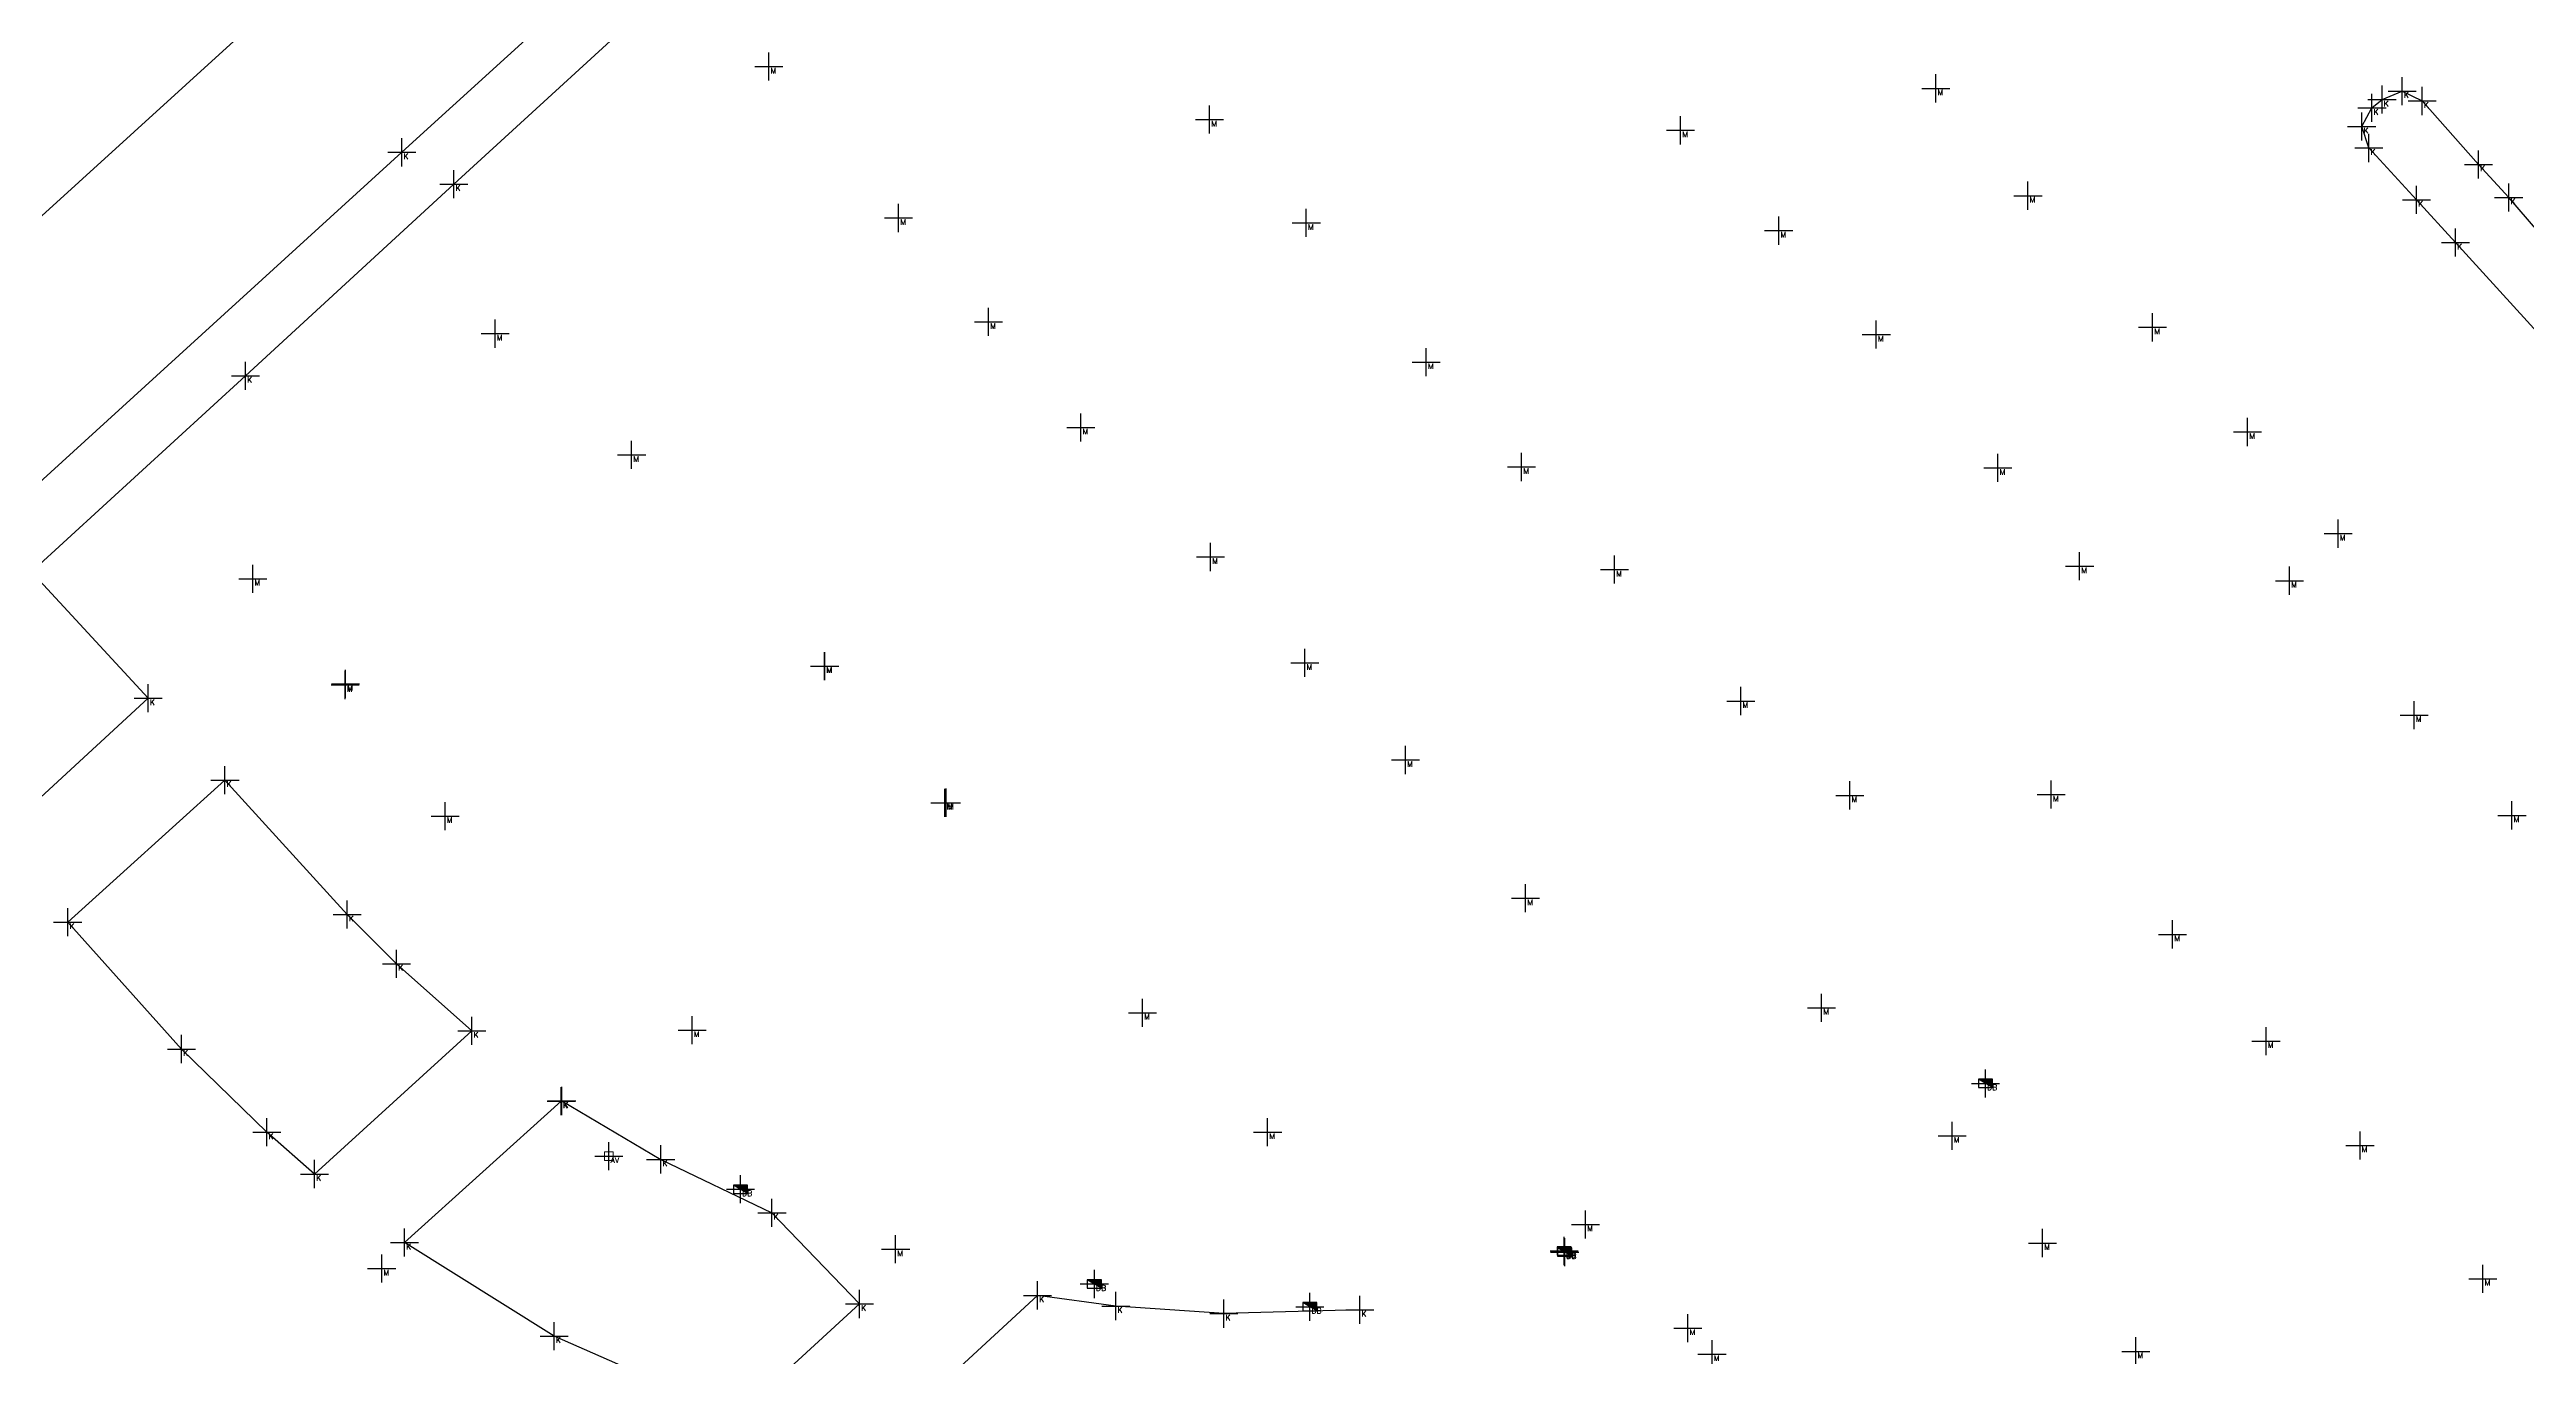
# Model space of a CAD drawing. Header units: metres. Extents: x 113488 to 113987, y 6281306 to 6282136.
# Drawn here: x 113809.7 to 113897.9, y 6281550.2 to 6281596.7 of the extents above; entities that cross this region are included whole.
import ezdxf
from ezdxf.enums import TextEntityAlignment as Align

# ---------------------------------------------------------------- set-up
doc = ezdxf.new("R2010")
doc.units = ezdxf.units.M
doc.header["$PDMODE"] = 2
doc.header["$PDSIZE"] = 0.5
doc.linetypes.add('HIDDEN2', pattern=[0.1875, 0.125, -0.0625])
for name, color, linetype in [('M-2VA', 7, 'Continuous'), ('M-3YTOR', 7, 'Continuous'), ('M-BEF-BRUNNAR-INMÄTT', 7, 'Continuous'), ('M-BEF-VA-V', 4, 'HIDDEN2'), ('M-BEF-VA-V-INMÄTT', 7, 'Continuous'), ('M-BEF-VÄGKANTSTÖD', 1, 'Continuous'), ('pntdesc', 1, 'Continuous')]:
    doc.layers.add(name, color=color, linetype=linetype)
doc.styles.get("Standard").update_dxf_attribs({"font": 'simplex8.shx'})

# ---------------------------------------------------------------- blocks, each defined once
blk = doc.blocks.new('meas')
at = {"color": 0}
blk.add_point((0, 0), dxfattribs=at)
at = {"layer": 'pntdesc'}
blk.add_attdef('PNTDESC', text='', height=1, dxfattribs=at).set_placement((0.3, -0.21), align=Align.TOP_LEFT)
blk = doc.blocks.new('BEF-DB')
blk.add_hatch(color=256).paths.add_polyline_path([(-0.25, 0.15), (0.25, -0.15), (0.25, 0.15)])
blk.add_line((0.25, -0.15), (-0.25, 0.15))
at = {"flags": 128}
blk.add_lwpolyline([(-0.25, 0.15), (-0.25, -0.15), (0.25, -0.15), (0.25, 0.15)], close=True, dxfattribs=at)
blk = doc.blocks.new('AV')
at = {"layer": 'M-BEF-VA-V', "linetype": 'Continuous', "lineweight": 0, "flags": 128}
blk.add_lwpolyline([(-0.15, 0.15), (-0.15, -0.15), (0.15, -0.15), (0.15, 0.15)], close=True, dxfattribs=at)

msp = doc.modelspace()

# ---------------------------------------------------------------- linework, layer by layer
at = {"layer": 'M-BEF-VÄGKANTSTÖD'}
for points in [[(113831.827, 6281620.645, 7.217), (113833.23, 6281621.035, 7.198), (113834.126, 6281620.471, 7.199), (113835.183, 6281615.72, 7.059), (113833.212, 6281612.398, 7.018), (113818.49, 6281599.012, 6.841), (113801.006, 6281583.115, 6.512), (113788.676, 6281571.883, 6.341)], [(113846.15, 6281611.996, 7.222), (113849.516, 6281608.316, 7.187), (113850.835, 6281609.514, 7.209), (113851.44, 6281611.528, 7.242), (113849.521, 6281613.027, 7.221), (113846.26, 6281613.031, 7.178), (113842.599, 6281611.524, 7.117), (113822.237, 6281593.018, 6.7), (113805.966, 6281578.213, 6.433), (113794.91, 6281568.164, 6.264), (113785.481, 6281559.584, 6.12), (113783.398, 6281556.652, 6.041), (113783.466, 6281554.148, 5.988), (113784.671, 6281552.041, 5.957), (113786.084, 6281551.369, 5.94), (113787.514, 6281551.917, 5.952), (113788.304, 6281552.687, 5.965), (113785.022, 6281556.352, 6.029), (113795.156, 6281565.586, 6.219), (113803.447, 6281573.137, 6.433), (113807.699, 6281568.502, 6.389)], [(113807.675, 6281568.505, 6.377), (113813.208, 6281573.595, 6.448), (113809.049, 6281578.088, 6.572), (113816.67, 6281585.067, 6.677), (113824.093, 6281591.887, 6.809), (113832.311, 6281599.42, 6.969)], [(113893.964, 6281591.331, 6.928), (113892.27, 6281593.173, 6.935), (113892.014, 6281593.937, 6.957), (113892.38, 6281594.598, 6.959), (113892.737, 6281594.894, 6.952), (113893.455, 6281595.198, 6.926), (113894.163, 6281594.846, 6.91), (113896.172, 6281592.586, 6.868)], [(113896.172, 6281592.586, 6.868), (113897.248, 6281591.412, 6.864)], [(113893.964, 6281591.331, 6.928), (113895.355, 6281589.806, 6.932)], [(113895.355, 6281589.806, 6.932), (113898.395, 6281586.481, 6.868), (113899.311, 6281586.015, 6.837), (113900.262, 6281586.619, 6.812), (113900.258, 6281586.642, 6.814), (113900.465, 6281587.4, 6.78), (113900.466, 6281587.42, 6.777), (113900.119, 6281588.079, 6.79), (113897.248, 6281591.412, 6.864)], [(113815.941, 6281570.68, 6.395), (113820.289, 6281565.899, 6.345), (113822.051, 6281564.144, 6.312), (113824.731, 6281561.759, 6.271), (113819.131, 6281556.665, 6.181), (113817.431, 6281558.15, 6.222), (113814.398, 6281561.112, 6.261), (113810.342, 6281565.625, 6.344), (113815.941, 6281570.68, 6.395)], [(113827.929, 6281559.263, 6.202), (113831.454, 6281557.186, 6.139), (113835.416, 6281555.285, 6.115), (113838.528, 6281552.041, 6.113), (113834.16, 6281548.033, 6.057), (113827.662, 6281550.897, 6.123), (113822.332, 6281554.225, 6.144), (113827.909, 6281559.254, 6.191)], [(113856.341, 6281551.834, 6.066), (113851.503, 6281551.696, 6.068), (113847.66, 6281551.967, 6.094), (113844.87, 6281552.348, 6.123), (113840.122, 6281547.964, 6.083), (113842.138, 6281545.816, 6.028), (113842.121, 6281545.804, 6.023)]]:
    msp.add_polyline3d(points, dxfattribs=at)

# ---------------------------------------------------------------- block references
at = {"layer": 'M-2VA', "color": 150}
ref = msp.add_blockref('meas', (113878.618, 6281559.889, 6.283), dxfattribs=dict(at, xscale=0.2, yscale=0.2, zscale=0.2))
ref.add_attrib('PNTDESC', 'DB', dxfattribs={"layer": 'pntdesc', "height": 0.2}).set_placement((113878.678, 6281559.847, 6.283), align=Align.TOP_LEFT)
at = {"layer": 'M-2VA', "color": 130}
ref = msp.add_blockref('meas', (113829.608, 6281557.299, 6.316), dxfattribs=dict(at, xscale=0.2, yscale=0.2, zscale=0.2))
ref.add_attrib('PNTDESC', 'AV', dxfattribs={"layer": 'pntdesc', "height": 0.2}).set_placement((113829.668, 6281557.257, 6.316), align=Align.TOP_LEFT)
at = {"layer": 'M-2VA', "color": 150}
ref = msp.add_blockref('meas', (113834.294, 6281556.123, 6.108), dxfattribs=dict(at, xscale=0.2, yscale=0.2, zscale=0.2))
ref.add_attrib('PNTDESC', 'DB', dxfattribs={"layer": 'pntdesc', "height": 0.2}).set_placement((113834.354, 6281556.081, 6.108), align=Align.TOP_LEFT)
ref = msp.add_blockref('meas', (113863.619, 6281553.927, 6.153), dxfattribs=dict(at, xscale=0.2, yscale=0.2, zscale=0.2))
ref.add_attrib('PNTDESC', 'DB', dxfattribs={"layer": 'pntdesc', "height": 0.2}).set_placement((113863.679, 6281553.885, 6.153), align=Align.TOP_LEFT)
ref = msp.add_blockref('meas', (113863.638, 6281553.887, 6.141), dxfattribs=dict(at, xscale=0.2, yscale=0.2, zscale=0.2))
ref.add_attrib('PNTDESC', 'DB', dxfattribs={"layer": 'pntdesc', "height": 0.2}).set_placement((113863.698, 6281553.845, 6.141), align=Align.TOP_LEFT)
ref = msp.add_blockref('meas', (113846.893, 6281552.752, 6.112), dxfattribs=dict(at, xscale=0.2, yscale=0.2, zscale=0.2))
ref.add_attrib('PNTDESC', 'DB', dxfattribs={"layer": 'pntdesc', "height": 0.2}).set_placement((113846.953, 6281552.71, 6.112), align=Align.TOP_LEFT)
ref = msp.add_blockref('meas', (113854.564, 6281551.941, 6.061), dxfattribs=dict(at, xscale=0.2, yscale=0.2, zscale=0.2))
ref.add_attrib('PNTDESC', 'DB', dxfattribs={"layer": 'pntdesc', "height": 0.2}).set_placement((113854.624, 6281551.899, 6.061), align=Align.TOP_LEFT)
at = {"layer": 'M-3YTOR', "color": 90}
ref = msp.add_blockref('meas', (113835.303, 6281596.069, 6.935), dxfattribs=dict(at, xscale=0.2, yscale=0.2, zscale=0.2))
ref.add_attrib('PNTDESC', 'M', dxfattribs={"layer": 'pntdesc', "height": 0.2}).set_placement((113835.363, 6281596.027, 6.935), align=Align.TOP_LEFT)
ref = msp.add_blockref('meas', (113876.852, 6281595.295, 6.972), dxfattribs=dict(at, xscale=0.2, yscale=0.2, zscale=0.2))
ref.add_attrib('PNTDESC', 'M', dxfattribs={"layer": 'pntdesc', "height": 0.2}).set_placement((113876.912, 6281595.253, 6.972), align=Align.TOP_LEFT)
at = {"layer": 'M-3YTOR', "color": 130}
ref = msp.add_blockref('meas', (113892.737, 6281594.894, 6.952), dxfattribs=dict(at, xscale=0.2, yscale=0.2, zscale=0.2))
ref.add_attrib('PNTDESC', 'K', dxfattribs={"layer": 'pntdesc', "height": 0.2}).set_placement((113892.797, 6281594.852, 6.952), align=Align.TOP_LEFT)
ref = msp.add_blockref('meas', (113893.455, 6281595.198, 6.926), dxfattribs=dict(at, xscale=0.2, yscale=0.2, zscale=0.2))
ref.add_attrib('PNTDESC', 'K', dxfattribs={"layer": 'pntdesc', "height": 0.2}).set_placement((113893.515, 6281595.156, 6.926), align=Align.TOP_LEFT)
ref = msp.add_blockref('meas', (113894.163, 6281594.846, 6.91), dxfattribs=dict(at, xscale=0.2, yscale=0.2, zscale=0.2))
ref.add_attrib('PNTDESC', 'K', dxfattribs={"layer": 'pntdesc', "height": 0.2}).set_placement((113894.223, 6281594.804, 6.91), align=Align.TOP_LEFT)
at = {"layer": 'M-3YTOR', "color": 90}
ref = msp.add_blockref('meas', (113850.995, 6281594.185, 6.9), dxfattribs=dict(at, xscale=0.2, yscale=0.2, zscale=0.2))
ref.add_attrib('PNTDESC', 'M', dxfattribs={"layer": 'pntdesc', "height": 0.2}).set_placement((113851.055, 6281594.143, 6.9), align=Align.TOP_LEFT)
at = {"layer": 'M-3YTOR', "color": 130}
ref = msp.add_blockref('meas', (113892.38, 6281594.598, 6.959), dxfattribs=dict(at, xscale=0.2, yscale=0.2, zscale=0.2))
ref.add_attrib('PNTDESC', 'K', dxfattribs={"layer": 'pntdesc', "height": 0.2}).set_placement((113892.44, 6281594.556, 6.959), align=Align.TOP_LEFT)
at = {"layer": 'M-3YTOR', "color": 90}
ref = msp.add_blockref('meas', (113867.762, 6281593.801, 6.928), dxfattribs=dict(at, xscale=0.2, yscale=0.2, zscale=0.2))
ref.add_attrib('PNTDESC', 'M', dxfattribs={"layer": 'pntdesc', "height": 0.2}).set_placement((113867.822, 6281593.759, 6.928), align=Align.TOP_LEFT)
at = {"layer": 'M-3YTOR', "color": 130}
ref = msp.add_blockref('meas', (113892.014, 6281593.937, 6.957), dxfattribs=dict(at, xscale=0.2, yscale=0.2, zscale=0.2))
ref.add_attrib('PNTDESC', 'K', dxfattribs={"layer": 'pntdesc', "height": 0.2}).set_placement((113892.074, 6281593.895, 6.957), align=Align.TOP_LEFT)
ref = msp.add_blockref('meas', (113892.27, 6281593.173, 6.935), dxfattribs=dict(at, xscale=0.2, yscale=0.2, zscale=0.2))
ref.add_attrib('PNTDESC', 'K', dxfattribs={"layer": 'pntdesc', "height": 0.2}).set_placement((113892.33, 6281593.131, 6.935), align=Align.TOP_LEFT)
ref = msp.add_blockref('meas', (113822.237, 6281593.018, 6.7), dxfattribs=dict(at, xscale=0.2, yscale=0.2, zscale=0.2))
ref.add_attrib('PNTDESC', 'K', dxfattribs={"layer": 'pntdesc', "height": 0.2}).set_placement((113822.297, 6281592.976, 6.7), align=Align.TOP_LEFT)
ref = msp.add_blockref('meas', (113896.172, 6281592.586, 6.868), dxfattribs=dict(at, xscale=0.2, yscale=0.2, zscale=0.2))
ref.add_attrib('PNTDESC', 'K', dxfattribs={"layer": 'pntdesc', "height": 0.2}).set_placement((113896.232, 6281592.544, 6.868), align=Align.TOP_LEFT)
ref = msp.add_blockref('meas', (113824.093, 6281591.887, 6.809), dxfattribs=dict(at, xscale=0.2, yscale=0.2, zscale=0.2))
ref.add_attrib('PNTDESC', 'K', dxfattribs={"layer": 'pntdesc', "height": 0.2}).set_placement((113824.153, 6281591.845, 6.809), align=Align.TOP_LEFT)
at = {"layer": 'M-3YTOR', "color": 90}
ref = msp.add_blockref('meas', (113880.133, 6281591.476, 6.904), dxfattribs=dict(at, xscale=0.2, yscale=0.2, zscale=0.2))
ref.add_attrib('PNTDESC', 'M', dxfattribs={"layer": 'pntdesc', "height": 0.2}).set_placement((113880.193, 6281591.434, 6.904), align=Align.TOP_LEFT)
at = {"layer": 'M-3YTOR', "color": 130}
ref = msp.add_blockref('meas', (113893.964, 6281591.331, 6.928), dxfattribs=dict(at, xscale=0.2, yscale=0.2, zscale=0.2))
ref.add_attrib('PNTDESC', 'K', dxfattribs={"layer": 'pntdesc', "height": 0.2}).set_placement((113894.024, 6281591.289, 6.928), align=Align.TOP_LEFT)
ref = msp.add_blockref('meas', (113897.248, 6281591.412, 6.864), dxfattribs=dict(at, xscale=0.2, yscale=0.2, zscale=0.2))
ref.add_attrib('PNTDESC', 'K', dxfattribs={"layer": 'pntdesc', "height": 0.2}).set_placement((113897.308, 6281591.37, 6.864), align=Align.TOP_LEFT)
at = {"layer": 'M-3YTOR', "color": 90}
ref = msp.add_blockref('meas', (113839.921, 6281590.682, 6.825), dxfattribs=dict(at, xscale=0.2, yscale=0.2, zscale=0.2))
ref.add_attrib('PNTDESC', 'M', dxfattribs={"layer": 'pntdesc', "height": 0.2}).set_placement((113839.981, 6281590.64, 6.825), align=Align.TOP_LEFT)
ref = msp.add_blockref('meas', (113854.44, 6281590.508, 6.852), dxfattribs=dict(at, xscale=0.2, yscale=0.2, zscale=0.2))
ref.add_attrib('PNTDESC', 'M', dxfattribs={"layer": 'pntdesc', "height": 0.2}).set_placement((113854.5, 6281590.466, 6.852), align=Align.TOP_LEFT)
ref = msp.add_blockref('meas', (113871.258, 6281590.231, 6.867), dxfattribs=dict(at, xscale=0.2, yscale=0.2, zscale=0.2))
ref.add_attrib('PNTDESC', 'M', dxfattribs={"layer": 'pntdesc', "height": 0.2}).set_placement((113871.318, 6281590.189, 6.867), align=Align.TOP_LEFT)
at = {"layer": 'M-3YTOR', "color": 130}
ref = msp.add_blockref('meas', (113895.355, 6281589.806, 6.932), dxfattribs=dict(at, xscale=0.2, yscale=0.2, zscale=0.2))
ref.add_attrib('PNTDESC', 'K', dxfattribs={"layer": 'pntdesc', "height": 0.2}).set_placement((113895.415, 6281589.764, 6.932), align=Align.TOP_LEFT)
at = {"layer": 'M-3YTOR', "color": 90}
ref = msp.add_blockref('meas', (113843.123, 6281586.983, 6.759), dxfattribs=dict(at, xscale=0.2, yscale=0.2, zscale=0.2))
ref.add_attrib('PNTDESC', 'M', dxfattribs={"layer": 'pntdesc', "height": 0.2}).set_placement((113843.183, 6281586.941, 6.759), align=Align.TOP_LEFT)
ref = msp.add_blockref('meas', (113825.558, 6281586.567, 6.733), dxfattribs=dict(at, xscale=0.2, yscale=0.2, zscale=0.2))
ref.add_attrib('PNTDESC', 'M', dxfattribs={"layer": 'pntdesc', "height": 0.2}).set_placement((113825.618, 6281586.525, 6.733), align=Align.TOP_LEFT)
ref = msp.add_blockref('meas', (113874.733, 6281586.535, 6.806), dxfattribs=dict(at, xscale=0.2, yscale=0.2, zscale=0.2))
ref.add_attrib('PNTDESC', 'M', dxfattribs={"layer": 'pntdesc', "height": 0.2}).set_placement((113874.793, 6281586.493, 6.806), align=Align.TOP_LEFT)
ref = msp.add_blockref('meas', (113884.568, 6281586.793, 6.827), dxfattribs=dict(at, xscale=0.2, yscale=0.2, zscale=0.2))
ref.add_attrib('PNTDESC', 'M', dxfattribs={"layer": 'pntdesc', "height": 0.2}).set_placement((113884.628, 6281586.751, 6.827), align=Align.TOP_LEFT)
ref = msp.add_blockref('meas', (113858.707, 6281585.552, 6.748), dxfattribs=dict(at, xscale=0.2, yscale=0.2, zscale=0.2))
ref.add_attrib('PNTDESC', 'M', dxfattribs={"layer": 'pntdesc', "height": 0.2}).set_placement((113858.767, 6281585.51, 6.748), align=Align.TOP_LEFT)
at = {"layer": 'M-3YTOR', "color": 130}
ref = msp.add_blockref('meas', (113816.67, 6281585.067, 6.677), dxfattribs=dict(at, xscale=0.2, yscale=0.2, zscale=0.2))
ref.add_attrib('PNTDESC', 'K', dxfattribs={"layer": 'pntdesc', "height": 0.2}).set_placement((113816.73, 6281585.025, 6.677), align=Align.TOP_LEFT)
at = {"layer": 'M-3YTOR', "color": 90}
ref = msp.add_blockref('meas', (113846.41, 6281583.226, 6.687), dxfattribs=dict(at, xscale=0.2, yscale=0.2, zscale=0.2))
ref.add_attrib('PNTDESC', 'M', dxfattribs={"layer": 'pntdesc', "height": 0.2}).set_placement((113846.47, 6281583.184, 6.687), align=Align.TOP_LEFT)
ref = msp.add_blockref('meas', (113887.949, 6281583.068, 6.764), dxfattribs=dict(at, xscale=0.2, yscale=0.2, zscale=0.2))
ref.add_attrib('PNTDESC', 'M', dxfattribs={"layer": 'pntdesc', "height": 0.2}).set_placement((113888.009, 6281583.026, 6.764), align=Align.TOP_LEFT)
ref = msp.add_blockref('meas', (113830.42, 6281582.253, 6.65), dxfattribs=dict(at, xscale=0.2, yscale=0.2, zscale=0.2))
ref.add_attrib('PNTDESC', 'M', dxfattribs={"layer": 'pntdesc', "height": 0.2}).set_placement((113830.48, 6281582.211, 6.65), align=Align.TOP_LEFT)
ref = msp.add_blockref('meas', (113862.103, 6281581.823, 6.704), dxfattribs=dict(at, xscale=0.2, yscale=0.2, zscale=0.2))
ref.add_attrib('PNTDESC', 'M', dxfattribs={"layer": 'pntdesc', "height": 0.2}).set_placement((113862.163, 6281581.781, 6.704), align=Align.TOP_LEFT)
ref = msp.add_blockref('meas', (113879.06, 6281581.788, 6.717), dxfattribs=dict(at, xscale=0.2, yscale=0.2, zscale=0.2))
ref.add_attrib('PNTDESC', 'M', dxfattribs={"layer": 'pntdesc', "height": 0.2}).set_placement((113879.12, 6281581.746, 6.717), align=Align.TOP_LEFT)
ref = msp.add_blockref('meas', (113891.173, 6281579.451, 6.7), dxfattribs=dict(at, xscale=0.2, yscale=0.2, zscale=0.2))
ref.add_attrib('PNTDESC', 'M', dxfattribs={"layer": 'pntdesc', "height": 0.2}).set_placement((113891.233, 6281579.409, 6.7), align=Align.TOP_LEFT)
ref = msp.add_blockref('meas', (113851.027, 6281578.621, 6.616), dxfattribs=dict(at, xscale=0.2, yscale=0.2, zscale=0.2))
ref.add_attrib('PNTDESC', 'M', dxfattribs={"layer": 'pntdesc', "height": 0.2}).set_placement((113851.087, 6281578.579, 6.616), align=Align.TOP_LEFT)
ref = msp.add_blockref('meas', (113865.41, 6281578.171, 6.619), dxfattribs=dict(at, xscale=0.2, yscale=0.2, zscale=0.2))
ref.add_attrib('PNTDESC', 'M', dxfattribs={"layer": 'pntdesc', "height": 0.2}).set_placement((113865.47, 6281578.129, 6.619), align=Align.TOP_LEFT)
ref = msp.add_blockref('meas', (113881.972, 6281578.29, 6.663), dxfattribs=dict(at, xscale=0.2, yscale=0.2, zscale=0.2))
ref.add_attrib('PNTDESC', 'M', dxfattribs={"layer": 'pntdesc', "height": 0.2}).set_placement((113882.032, 6281578.248, 6.663), align=Align.TOP_LEFT)
ref = msp.add_blockref('meas', (113816.929, 6281577.844, 6.547), dxfattribs=dict(at, xscale=0.2, yscale=0.2, zscale=0.2))
ref.add_attrib('PNTDESC', 'M', dxfattribs={"layer": 'pntdesc', "height": 0.2}).set_placement((113816.989, 6281577.802, 6.547), align=Align.TOP_LEFT)
ref = msp.add_blockref('meas', (113889.441, 6281577.776, 6.679), dxfattribs=dict(at, xscale=0.2, yscale=0.2, zscale=0.2))
ref.add_attrib('PNTDESC', 'M', dxfattribs={"layer": 'pntdesc', "height": 0.2}).set_placement((113889.501, 6281577.734, 6.679), align=Align.TOP_LEFT)
ref = msp.add_blockref('meas', (113837.291, 6281574.736, 6.537), dxfattribs=dict(at, xscale=0.2, yscale=0.2, zscale=0.2))
ref.add_attrib('PNTDESC', 'M', dxfattribs={"layer": 'pntdesc', "height": 0.2}).set_placement((113837.351, 6281574.694, 6.537), align=Align.TOP_LEFT)
ref = msp.add_blockref('meas', (113837.299, 6281574.734, 6.543), dxfattribs=dict(at, xscale=0.2, yscale=0.2, zscale=0.2))
ref.add_attrib('PNTDESC', 'M', dxfattribs={"layer": 'pntdesc', "height": 0.2}).set_placement((113837.359, 6281574.692, 6.543), align=Align.TOP_LEFT)
ref = msp.add_blockref('meas', (113854.387, 6281574.851, 6.563), dxfattribs=dict(at, xscale=0.2, yscale=0.2, zscale=0.2))
ref.add_attrib('PNTDESC', 'M', dxfattribs={"layer": 'pntdesc', "height": 0.2}).set_placement((113854.447, 6281574.809, 6.563), align=Align.TOP_LEFT)
ref = msp.add_blockref('meas', (113820.217, 6281574.066, 6.493), dxfattribs=dict(at, xscale=0.2, yscale=0.2, zscale=0.2))
ref.add_attrib('PNTDESC', 'M', dxfattribs={"layer": 'pntdesc', "height": 0.2}).set_placement((113820.277, 6281574.024, 6.493), align=Align.TOP_LEFT)
ref = msp.add_blockref('meas', (113820.236, 6281574.106, 6.497), dxfattribs=dict(at, xscale=0.2, yscale=0.2, zscale=0.2))
ref.add_attrib('PNTDESC', 'M', dxfattribs={"layer": 'pntdesc', "height": 0.2}).set_placement((113820.296, 6281574.064, 6.497), align=Align.TOP_LEFT)
at = {"layer": 'M-3YTOR', "color": 130}
ref = msp.add_blockref('meas', (113813.208, 6281573.595, 6.448), dxfattribs=dict(at, xscale=0.2, yscale=0.2, zscale=0.2))
ref.add_attrib('PNTDESC', 'K', dxfattribs={"layer": 'pntdesc', "height": 0.2}).set_placement((113813.268, 6281573.553, 6.448), align=Align.TOP_LEFT)
at = {"layer": 'M-3YTOR', "color": 90}
ref = msp.add_blockref('meas', (113869.906, 6281573.495, 6.556), dxfattribs=dict(at, xscale=0.2, yscale=0.2, zscale=0.2))
ref.add_attrib('PNTDESC', 'M', dxfattribs={"layer": 'pntdesc', "height": 0.2}).set_placement((113869.966, 6281573.453, 6.556), align=Align.TOP_LEFT)
ref = msp.add_blockref('meas', (113893.882, 6281572.995, 6.577), dxfattribs=dict(at, xscale=0.2, yscale=0.2, zscale=0.2))
ref.add_attrib('PNTDESC', 'M', dxfattribs={"layer": 'pntdesc', "height": 0.2}).set_placement((113893.942, 6281572.953, 6.577), align=Align.TOP_LEFT)
ref = msp.add_blockref('meas', (113857.968, 6281571.398, 6.492), dxfattribs=dict(at, xscale=0.2, yscale=0.2, zscale=0.2))
ref.add_attrib('PNTDESC', 'M', dxfattribs={"layer": 'pntdesc', "height": 0.2}).set_placement((113858.028, 6281571.356, 6.492), align=Align.TOP_LEFT)
at = {"layer": 'M-3YTOR', "color": 130}
ref = msp.add_blockref('meas', (113815.941, 6281570.68, 6.395), dxfattribs=dict(at, xscale=0.2, yscale=0.2, zscale=0.2))
ref.add_attrib('PNTDESC', 'K', dxfattribs={"layer": 'pntdesc', "height": 0.2}).set_placement((113816.001, 6281570.638, 6.395), align=Align.TOP_LEFT)
at = {"layer": 'M-3YTOR', "color": 90}
ref = msp.add_blockref('meas', (113880.959, 6281570.167, 6.528), dxfattribs=dict(at, xscale=0.2, yscale=0.2, zscale=0.2))
ref.add_attrib('PNTDESC', 'M', dxfattribs={"layer": 'pntdesc', "height": 0.2}).set_placement((113881.019, 6281570.125, 6.528), align=Align.TOP_LEFT)
ref = msp.add_blockref('meas', (113823.778, 6281569.401, 6.39), dxfattribs=dict(at, xscale=0.2, yscale=0.2, zscale=0.2))
ref.add_attrib('PNTDESC', 'M', dxfattribs={"layer": 'pntdesc', "height": 0.2}).set_placement((113823.838, 6281569.359, 6.39), align=Align.TOP_LEFT)
ref = msp.add_blockref('meas', (113841.574, 6281569.873, 6.46), dxfattribs=dict(at, xscale=0.2, yscale=0.2, zscale=0.2))
ref.add_attrib('PNTDESC', 'M', dxfattribs={"layer": 'pntdesc', "height": 0.2}).set_placement((113841.634, 6281569.831, 6.46), align=Align.TOP_LEFT)
ref = msp.add_blockref('meas', (113841.623, 6281569.878, 6.468), dxfattribs=dict(at, xscale=0.2, yscale=0.2, zscale=0.2))
ref.add_attrib('PNTDESC', 'M', dxfattribs={"layer": 'pntdesc', "height": 0.2}).set_placement((113841.683, 6281569.836, 6.468), align=Align.TOP_LEFT)
ref = msp.add_blockref('meas', (113873.788, 6281570.138, 6.468), dxfattribs=dict(at, xscale=0.2, yscale=0.2, zscale=0.2))
ref.add_attrib('PNTDESC', 'M', dxfattribs={"layer": 'pntdesc', "height": 0.2}).set_placement((113873.848, 6281570.096, 6.468), align=Align.TOP_LEFT)
ref = msp.add_blockref('meas', (113897.365, 6281569.426, 6.524), dxfattribs=dict(at, xscale=0.2, yscale=0.2, zscale=0.2))
ref.add_attrib('PNTDESC', 'M', dxfattribs={"layer": 'pntdesc', "height": 0.2}).set_placement((113897.425, 6281569.384, 6.524), align=Align.TOP_LEFT)
at = {"layer": 'M-3YTOR', "color": 130}
ref = msp.add_blockref('meas', (113820.289, 6281565.899, 6.345), dxfattribs=dict(at, xscale=0.2, yscale=0.2, zscale=0.2))
ref.add_attrib('PNTDESC', 'K', dxfattribs={"layer": 'pntdesc', "height": 0.2}).set_placement((113820.349, 6281565.857, 6.345), align=Align.TOP_LEFT)
at = {"layer": 'M-3YTOR', "color": 90}
ref = msp.add_blockref('meas', (113862.246, 6281566.477, 6.403), dxfattribs=dict(at, xscale=0.2, yscale=0.2, zscale=0.2))
ref.add_attrib('PNTDESC', 'M', dxfattribs={"layer": 'pntdesc', "height": 0.2}).set_placement((113862.306, 6281566.435, 6.403), align=Align.TOP_LEFT)
at = {"layer": 'M-3YTOR', "color": 130}
ref = msp.add_blockref('meas', (113810.342, 6281565.625, 6.344), dxfattribs=dict(at, xscale=0.2, yscale=0.2, zscale=0.2))
ref.add_attrib('PNTDESC', 'K', dxfattribs={"layer": 'pntdesc', "height": 0.2}).set_placement((113810.402, 6281565.583, 6.344), align=Align.TOP_LEFT)
at = {"layer": 'M-3YTOR', "color": 90}
ref = msp.add_blockref('meas', (113885.279, 6281565.192, 6.431), dxfattribs=dict(at, xscale=0.2, yscale=0.2, zscale=0.2))
ref.add_attrib('PNTDESC', 'M', dxfattribs={"layer": 'pntdesc', "height": 0.2}).set_placement((113885.339, 6281565.15, 6.431), align=Align.TOP_LEFT)
at = {"layer": 'M-3YTOR', "color": 130}
ref = msp.add_blockref('meas', (113822.051, 6281564.144, 6.312), dxfattribs=dict(at, xscale=0.2, yscale=0.2, zscale=0.2))
ref.add_attrib('PNTDESC', 'K', dxfattribs={"layer": 'pntdesc', "height": 0.2}).set_placement((113822.111, 6281564.102, 6.312), align=Align.TOP_LEFT)
at = {"layer": 'M-3YTOR', "color": 90}
ref = msp.add_blockref('meas', (113848.604, 6281562.401, 6.325), dxfattribs=dict(at, xscale=0.2, yscale=0.2, zscale=0.2))
ref.add_attrib('PNTDESC', 'M', dxfattribs={"layer": 'pntdesc', "height": 0.2}).set_placement((113848.664, 6281562.359, 6.325), align=Align.TOP_LEFT)
ref = msp.add_blockref('meas', (113872.786, 6281562.58, 6.384), dxfattribs=dict(at, xscale=0.2, yscale=0.2, zscale=0.2))
ref.add_attrib('PNTDESC', 'M', dxfattribs={"layer": 'pntdesc', "height": 0.2}).set_placement((113872.846, 6281562.538, 6.384), align=Align.TOP_LEFT)
at = {"layer": 'M-3YTOR', "color": 130}
ref = msp.add_blockref('meas', (113824.731, 6281561.759, 6.271), dxfattribs=dict(at, xscale=0.2, yscale=0.2, zscale=0.2))
ref.add_attrib('PNTDESC', 'K', dxfattribs={"layer": 'pntdesc', "height": 0.2}).set_placement((113824.791, 6281561.717, 6.271), align=Align.TOP_LEFT)
at = {"layer": 'M-3YTOR', "color": 90}
ref = msp.add_blockref('meas', (113832.571, 6281561.783, 6.265), dxfattribs=dict(at, xscale=0.2, yscale=0.2, zscale=0.2))
ref.add_attrib('PNTDESC', 'M', dxfattribs={"layer": 'pntdesc', "height": 0.2}).set_placement((113832.631, 6281561.741, 6.265), align=Align.TOP_LEFT)
ref = msp.add_blockref('meas', (113888.608, 6281561.393, 6.38), dxfattribs=dict(at, xscale=0.2, yscale=0.2, zscale=0.2))
ref.add_attrib('PNTDESC', 'M', dxfattribs={"layer": 'pntdesc', "height": 0.2}).set_placement((113888.668, 6281561.351, 6.38), align=Align.TOP_LEFT)
at = {"layer": 'M-3YTOR', "color": 130}
ref = msp.add_blockref('meas', (113814.398, 6281561.112, 6.261), dxfattribs=dict(at, xscale=0.2, yscale=0.2, zscale=0.2))
ref.add_attrib('PNTDESC', 'K', dxfattribs={"layer": 'pntdesc', "height": 0.2}).set_placement((113814.458, 6281561.07, 6.261), align=Align.TOP_LEFT)
ref = msp.add_blockref('meas', (113827.909, 6281559.254, 6.191), dxfattribs=dict(at, xscale=0.2, yscale=0.2, zscale=0.2))
ref.add_attrib('PNTDESC', 'K', dxfattribs={"layer": 'pntdesc', "height": 0.2}).set_placement((113827.969, 6281559.212, 6.191), align=Align.TOP_LEFT)
ref = msp.add_blockref('meas', (113827.929, 6281559.263, 6.202), dxfattribs=dict(at, xscale=0.2, yscale=0.2, zscale=0.2))
ref.add_attrib('PNTDESC', 'K', dxfattribs={"layer": 'pntdesc', "height": 0.2}).set_placement((113827.989, 6281559.221, 6.202), align=Align.TOP_LEFT)
ref = msp.add_blockref('meas', (113817.431, 6281558.15, 6.222), dxfattribs=dict(at, xscale=0.2, yscale=0.2, zscale=0.2))
ref.add_attrib('PNTDESC', 'K', dxfattribs={"layer": 'pntdesc', "height": 0.2}).set_placement((113817.491, 6281558.108, 6.222), align=Align.TOP_LEFT)
at = {"layer": 'M-3YTOR', "color": 90}
ref = msp.add_blockref('meas', (113853.063, 6281558.153, 6.22), dxfattribs=dict(at, xscale=0.2, yscale=0.2, zscale=0.2))
ref.add_attrib('PNTDESC', 'M', dxfattribs={"layer": 'pntdesc', "height": 0.2}).set_placement((113853.123, 6281558.111, 6.22), align=Align.TOP_LEFT)
ref = msp.add_blockref('meas', (113877.43, 6281558.023, 6.303), dxfattribs=dict(at, xscale=0.2, yscale=0.2, zscale=0.2))
ref.add_attrib('PNTDESC', 'M', dxfattribs={"layer": 'pntdesc', "height": 0.2}).set_placement((113877.49, 6281557.981, 6.303), align=Align.TOP_LEFT)
at = {"layer": 'M-3YTOR', "color": 130}
ref = msp.add_blockref('meas', (113831.454, 6281557.186, 6.139), dxfattribs=dict(at, xscale=0.2, yscale=0.2, zscale=0.2))
ref.add_attrib('PNTDESC', 'K', dxfattribs={"layer": 'pntdesc', "height": 0.2}).set_placement((113831.514, 6281557.144, 6.139), align=Align.TOP_LEFT)
at = {"layer": 'M-3YTOR', "color": 90}
ref = msp.add_blockref('meas', (113891.954, 6281557.682, 6.299), dxfattribs=dict(at, xscale=0.2, yscale=0.2, zscale=0.2))
ref.add_attrib('PNTDESC', 'M', dxfattribs={"layer": 'pntdesc', "height": 0.2}).set_placement((113892.014, 6281557.64, 6.299), align=Align.TOP_LEFT)
at = {"layer": 'M-3YTOR', "color": 130}
ref = msp.add_blockref('meas', (113819.131, 6281556.665, 6.181), dxfattribs=dict(at, xscale=0.2, yscale=0.2, zscale=0.2))
ref.add_attrib('PNTDESC', 'K', dxfattribs={"layer": 'pntdesc', "height": 0.2}).set_placement((113819.191, 6281556.623, 6.181), align=Align.TOP_LEFT)
ref = msp.add_blockref('meas', (113835.416, 6281555.285, 6.115), dxfattribs=dict(at, xscale=0.2, yscale=0.2, zscale=0.2))
ref.add_attrib('PNTDESC', 'K', dxfattribs={"layer": 'pntdesc', "height": 0.2}).set_placement((113835.476, 6281555.243, 6.115), align=Align.TOP_LEFT)
at = {"layer": 'M-3YTOR', "color": 90}
ref = msp.add_blockref('meas', (113864.379, 6281554.87, 6.206), dxfattribs=dict(at, xscale=0.2, yscale=0.2, zscale=0.2))
ref.add_attrib('PNTDESC', 'M', dxfattribs={"layer": 'pntdesc', "height": 0.2}).set_placement((113864.439, 6281554.828, 6.206), align=Align.TOP_LEFT)
at = {"layer": 'M-3YTOR', "color": 130}
ref = msp.add_blockref('meas', (113822.332, 6281554.225, 6.144), dxfattribs=dict(at, xscale=0.2, yscale=0.2, zscale=0.2))
ref.add_attrib('PNTDESC', 'K', dxfattribs={"layer": 'pntdesc', "height": 0.2}).set_placement((113822.392, 6281554.183, 6.144), align=Align.TOP_LEFT)
at = {"layer": 'M-3YTOR', "color": 90}
ref = msp.add_blockref('meas', (113839.819, 6281553.987, 6.141), dxfattribs=dict(at, xscale=0.2, yscale=0.2, zscale=0.2))
ref.add_attrib('PNTDESC', 'M', dxfattribs={"layer": 'pntdesc', "height": 0.2}).set_placement((113839.879, 6281553.945, 6.141), align=Align.TOP_LEFT)
ref = msp.add_blockref('meas', (113880.649, 6281554.21, 6.284), dxfattribs=dict(at, xscale=0.2, yscale=0.2, zscale=0.2))
ref.add_attrib('PNTDESC', 'M', dxfattribs={"layer": 'pntdesc', "height": 0.2}).set_placement((113880.709, 6281554.168, 6.284), align=Align.TOP_LEFT)
ref = msp.add_blockref('meas', (113821.521, 6281553.301, 6.126), dxfattribs=dict(at, xscale=0.2, yscale=0.2, zscale=0.2))
ref.add_attrib('PNTDESC', 'M', dxfattribs={"layer": 'pntdesc', "height": 0.2}).set_placement((113821.581, 6281553.259, 6.126), align=Align.TOP_LEFT)
ref = msp.add_blockref('meas', (113896.33, 6281552.936, 6.181), dxfattribs=dict(at, xscale=0.2, yscale=0.2, zscale=0.2))
ref.add_attrib('PNTDESC', 'M', dxfattribs={"layer": 'pntdesc', "height": 0.2}).set_placement((113896.39, 6281552.894, 6.181), align=Align.TOP_LEFT)
at = {"layer": 'M-3YTOR', "color": 130}
ref = msp.add_blockref('meas', (113838.528, 6281552.041, 6.113), dxfattribs=dict(at, xscale=0.2, yscale=0.2, zscale=0.2))
ref.add_attrib('PNTDESC', 'K', dxfattribs={"layer": 'pntdesc', "height": 0.2}).set_placement((113838.588, 6281551.999, 6.113), align=Align.TOP_LEFT)
ref = msp.add_blockref('meas', (113844.87, 6281552.348, 6.123), dxfattribs=dict(at, xscale=0.2, yscale=0.2, zscale=0.2))
ref.add_attrib('PNTDESC', 'K', dxfattribs={"layer": 'pntdesc', "height": 0.2}).set_placement((113844.93, 6281552.306, 6.123), align=Align.TOP_LEFT)
ref = msp.add_blockref('meas', (113847.66, 6281551.967, 6.094), dxfattribs=dict(at, xscale=0.2, yscale=0.2, zscale=0.2))
ref.add_attrib('PNTDESC', 'K', dxfattribs={"layer": 'pntdesc', "height": 0.2}).set_placement((113847.72, 6281551.925, 6.094), align=Align.TOP_LEFT)
ref = msp.add_blockref('meas', (113851.503, 6281551.696, 6.068), dxfattribs=dict(at, xscale=0.2, yscale=0.2, zscale=0.2))
ref.add_attrib('PNTDESC', 'K', dxfattribs={"layer": 'pntdesc', "height": 0.2}).set_placement((113851.563, 6281551.654, 6.068), align=Align.TOP_LEFT)
ref = msp.add_blockref('meas', (113856.341, 6281551.834, 6.066), dxfattribs=dict(at, xscale=0.2, yscale=0.2, zscale=0.2))
ref.add_attrib('PNTDESC', 'K', dxfattribs={"layer": 'pntdesc', "height": 0.2}).set_placement((113856.401, 6281551.792, 6.066), align=Align.TOP_LEFT)
ref = msp.add_blockref('meas', (113827.662, 6281550.897, 6.123), dxfattribs=dict(at, xscale=0.2, yscale=0.2, zscale=0.2))
ref.add_attrib('PNTDESC', 'K', dxfattribs={"layer": 'pntdesc', "height": 0.2}).set_placement((113827.722, 6281550.855, 6.123), align=Align.TOP_LEFT)
at = {"layer": 'M-3YTOR', "color": 90}
ref = msp.add_blockref('meas', (113868.025, 6281551.179, 6.18), dxfattribs=dict(at, xscale=0.2, yscale=0.2, zscale=0.2))
ref.add_attrib('PNTDESC', 'M', dxfattribs={"layer": 'pntdesc', "height": 0.2}).set_placement((113868.085, 6281551.137, 6.18), align=Align.TOP_LEFT)
ref = msp.add_blockref('meas', (113868.884, 6281550.255, 6.159), dxfattribs=dict(at, xscale=0.2, yscale=0.2, zscale=0.2))
ref.add_attrib('PNTDESC', 'M', dxfattribs={"layer": 'pntdesc', "height": 0.2}).set_placement((113868.944, 6281550.213, 6.159), align=Align.TOP_LEFT)
ref = msp.add_blockref('meas', (113883.969, 6281550.354, 6.196), dxfattribs=dict(at, xscale=0.2, yscale=0.2, zscale=0.2))
ref.add_attrib('PNTDESC', 'M', dxfattribs={"layer": 'pntdesc', "height": 0.2}).set_placement((113884.029, 6281550.312, 6.196), align=Align.TOP_LEFT)
at = {"layer": 'M-BEF-BRUNNAR-INMÄTT'}
for p in [(113878.618, 6281559.889, 6.283), (113834.294, 6281556.123, 6.108), (113863.619, 6281553.927, 6.153), (113863.638, 6281553.887, 6.141), (113846.893, 6281552.752, 6.112), (113854.564, 6281551.941, 6.061)]:
    msp.add_blockref('BEF-DB', p, dxfattribs=at)
at = {"layer": 'M-BEF-VA-V-INMÄTT'}
msp.add_blockref('AV', (113829.608, 6281557.299, 6.316), dxfattribs=at)

doc.saveas('drawing.dxf')
